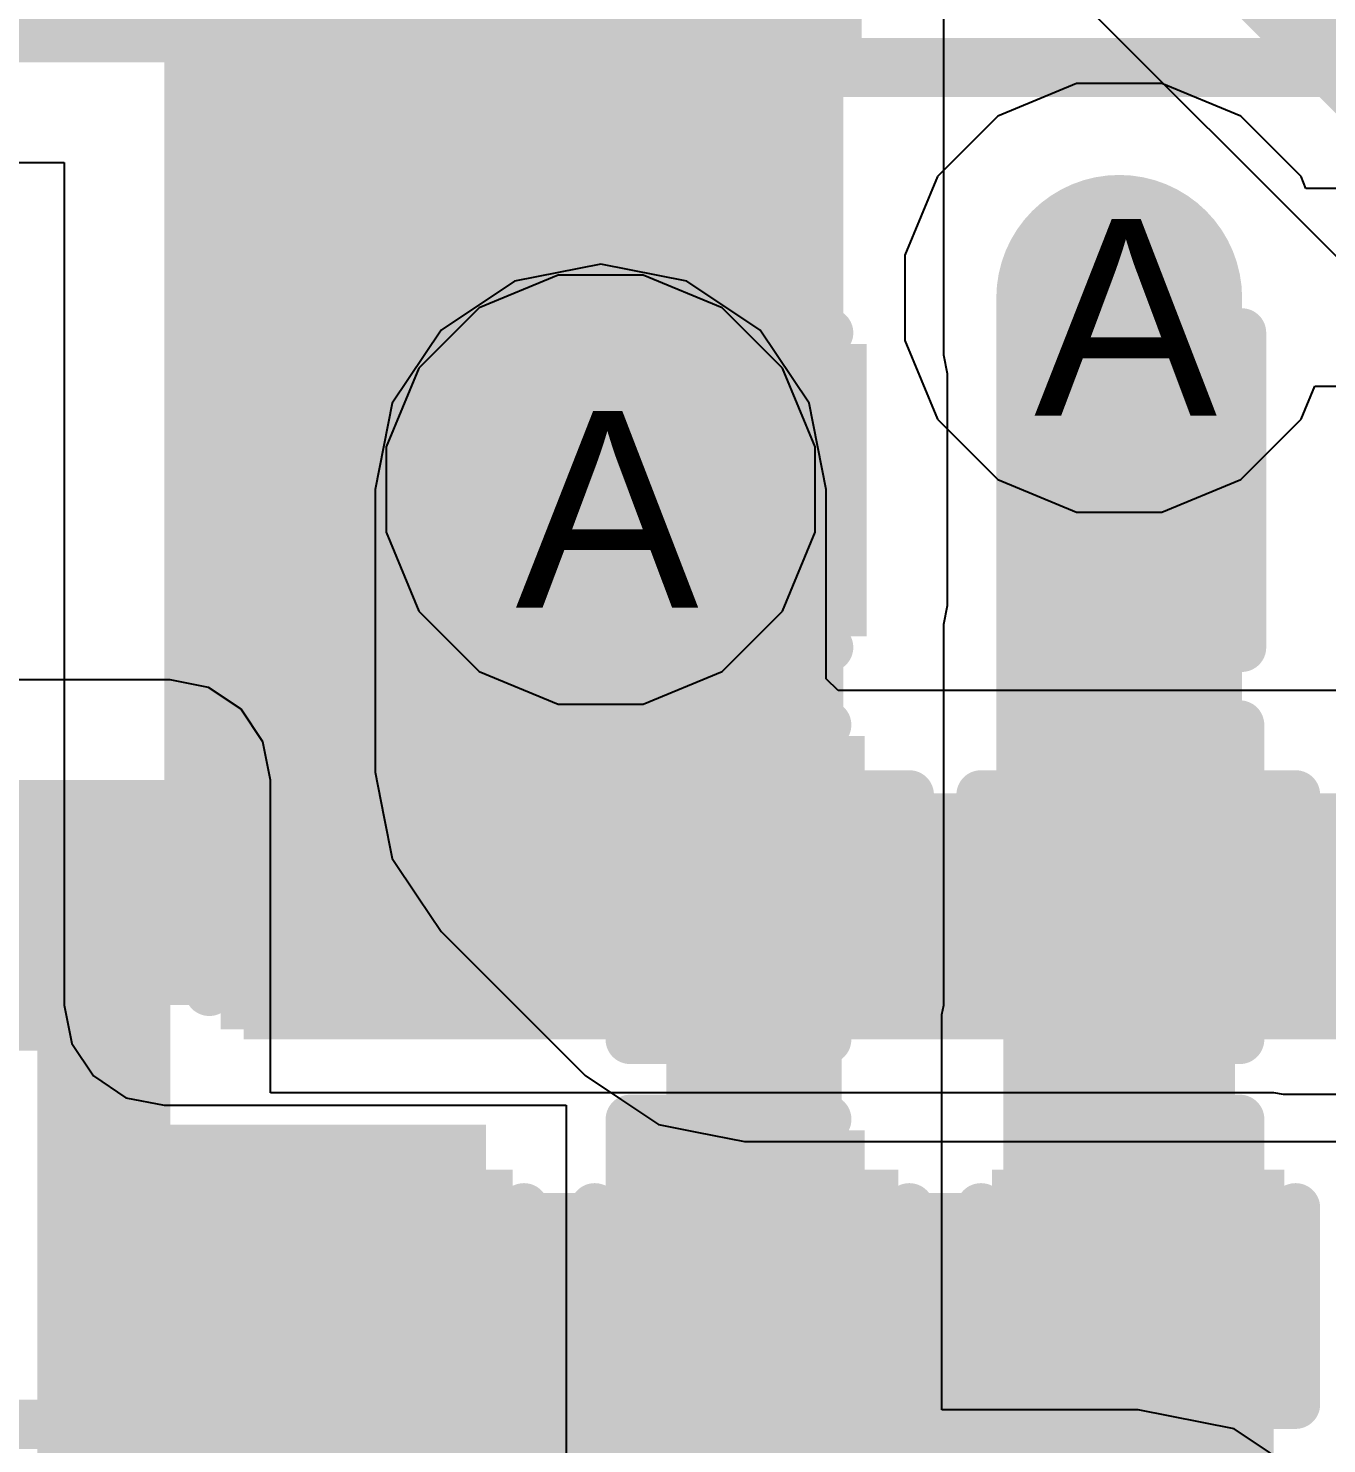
# Model space of a CAD drawing. Header units: inches. Extents: x 0 to 5271, y 0 to 5417.
# Drawn here: x 128.976 to 132.33, y 49.8 to 53.457 of the extents above; entities that cross this region are included whole.
import ezdxf

# ---------------------------------------------------------------- set-up
doc = ezdxf.new("R2010")
doc.units = ezdxf.units.IN
for name, color, linetype in [('Bottom Layer', 5, 'Continuous'), ('Bottom Overlay', 54, 'Continuous'), ('Bottom Paste', 16, 'Continuous'), ('Bottom Solder', 6, 'Continuous'), ('Drill Drawing', 1, 'Continuous'), ('L2_GND1', 16, 'Continuous'), ('L3_SIG1', 76, 'Continuous'), ('L4_PWR', 90, 'Continuous'), ('L5_GND2', 156, 'Continuous'), ('L6_SIG2', 130, 'Continuous'), ('L7_GND3', 216, 'Continuous'), ('Top Layer', 1, 'Continuous'), ('Top Overlay', 2, 'Continuous'), ('Top Paste', 8, 'Continuous'), ('Top Solder', 216, 'Continuous'), ('Via Holes', 16, 'Continuous')]:
    doc.layers.add(name, color=color, linetype=linetype)
doc.styles.add('Arial', font='', dxfattribs={"height": 0.2})
doc.styles.get('Arial').set_extended_font_data('Arial')

# ---------------------------------------------------------------- blocks, each defined once
blk = doc.blocks.new('C____B_B_308')
at = {"layer": 'Bottom Solder'}
blk.add_hatch(color=6, dxfattribs=at).paths.add_polyline_path([(-0.7484, 1.6017), (-0.7484, -1.6015), (-2.6516, -1.6015), (-2.6516, 1.6017)])
at = {"layer": 'Bottom Overlay'}
blk.add_lwpolyline([(-1.9341, -1.6255, 0.1524, 0.1524, 0), (2.0283, -1.6255, 0.1524, 0.1524, 0)], format="xyseb", dxfattribs=at)
blk.add_lwpolyline([(-1.9722, -1.6255, 0.0762, 0.0762, 1), (-1.896, -1.6255, 0.0762, 0.0762, 1)], format="xyseb", close=True, dxfattribs=at)
blk = doc.blocks.new('CAP_0402_B_309')
at = {"layer": 'Bottom Layer'}
for points in [[(-0.2413, 0.3175), (-0.2413, -0.3175), (-0.6985, -0.3175), (-0.6985, 0.3175)], [(0.6985, 0.3175), (0.6985, -0.3175), (0.2413, -0.3175), (0.2413, 0.3175)]]:
    blk.add_hatch(color=5, dxfattribs=at).paths.add_polyline_path(points)
at = {"layer": 'Bottom Paste'}
for points in [[(-0.2413, 0.3175), (-0.2413, -0.3175), (-0.6985, -0.3175), (-0.6985, 0.3175)], [(0.6985, 0.3175), (0.6985, -0.3175), (0.2413, -0.3175), (0.2413, 0.3175)]]:
    blk.add_hatch(color=16, dxfattribs=at).paths.add_polyline_path(points)
at = {"layer": 'Bottom Solder'}
for points in [[(-0.1813, 0.3775), (-0.1813, -0.3775), (-0.7585, -0.3775), (-0.7585, 0.3775)], [(0.7585, 0.3775), (0.7585, -0.3775), (0.1813, -0.3775), (0.1813, 0.3775)]]:
    blk.add_hatch(color=6, dxfattribs=at).paths.add_polyline_path(points)
at = {"layer": 'Bottom Overlay'}
for points in [[(-0.7874, 0.4064, 0.127, 0.127, 0), (-0.2794, 0.4064, 0.127, 0.127, 0)], [(-0.7874, -0.4064, 0.127, 0.127, 0), (-0.7874, 0.4064, 0.127, 0.127, 0)], [(0.2794, 0.4064, 0.127, 0.127, 0), (0.7874, 0.4064, 0.127, 0.127, 0)], [(0.7874, -0.4064, 0.127, 0.127, 0), (0.7874, 0.4064, 0.127, 0.127, 0)], [(-0.7874, -0.4064, 0.127, 0.127, 0), (-0.2794, -0.4064, 0.127, 0.127, 0)], [(0.2794, -0.4064, 0.127, 0.127, 0), (0.7874, -0.4064, 0.127, 0.127, 0)]]:
    blk.add_lwpolyline(points, format="xyseb", dxfattribs=at)
for points in [[(-0.8192, 0.4064, 0.0635, 0.0635, 1), (-0.7557, 0.4064, 0.0635, 0.0635, 1)], [(-0.8192, 0.4064, 0.0635, 0.0635, 1), (-0.7557, 0.4064, 0.0635, 0.0635, 1)], [(-0.3112, 0.4064, 0.0635, 0.0635, 1), (-0.2477, 0.4064, 0.0635, 0.0635, 1)], [(0.2476, 0.4064, 0.0635, 0.0635, 1), (0.3111, 0.4064, 0.0635, 0.0635, 1)], [(0.7556, 0.4064, 0.0635, 0.0635, 1), (0.8191, 0.4064, 0.0635, 0.0635, 1)], [(0.7556, 0.4064, 0.0635, 0.0635, 1), (0.8191, 0.4064, 0.0635, 0.0635, 1)], [(-0.8192, -0.4064, 0.0635, 0.0635, 1), (-0.7557, -0.4064, 0.0635, 0.0635, 1)], [(-0.8192, -0.4064, 0.0635, 0.0635, 1), (-0.7557, -0.4064, 0.0635, 0.0635, 1)], [(-0.3112, -0.4064, 0.0635, 0.0635, 1), (-0.2477, -0.4064, 0.0635, 0.0635, 1)], [(0.2476, -0.4064, 0.0635, 0.0635, 1), (0.3111, -0.4064, 0.0635, 0.0635, 1)], [(0.7556, -0.4064, 0.0635, 0.0635, 1), (0.8191, -0.4064, 0.0635, 0.0635, 1)], [(0.7556, -0.4064, 0.0635, 0.0635, 1), (0.8191, -0.4064, 0.0635, 0.0635, 1)]]:
    blk.add_lwpolyline(points, format="xyseb", close=True, dxfattribs=at)
blk = doc.blocks.new('CAP_0402_B_310')
at = {"layer": 'Bottom Layer'}
for points in [[(-0.2413, 0.3175), (-0.2413, -0.3175), (-0.6985, -0.3175), (-0.6985, 0.3175)], [(0.6985, 0.3175), (0.6985, -0.3175), (0.2413, -0.3175), (0.2413, 0.3175)]]:
    blk.add_hatch(color=5, dxfattribs=at).paths.add_polyline_path(points)
at = {"layer": 'Bottom Paste'}
for points in [[(-0.2413, 0.3175), (-0.2413, -0.3175), (-0.6985, -0.3175), (-0.6985, 0.3175)], [(0.6985, 0.3175), (0.6985, -0.3175), (0.2413, -0.3175), (0.2413, 0.3175)]]:
    blk.add_hatch(color=16, dxfattribs=at).paths.add_polyline_path(points)
at = {"layer": 'Bottom Solder'}
for points in [[(-0.1813, 0.3775), (-0.1813, -0.3775), (-0.7585, -0.3775), (-0.7585, 0.3775)], [(0.7585, 0.3775), (0.7585, -0.3775), (0.1813, -0.3775), (0.1813, 0.3775)]]:
    blk.add_hatch(color=6, dxfattribs=at).paths.add_polyline_path(points)
at = {"layer": 'Bottom Overlay'}
for points in [[(-0.2794, 0.4064, 0.127, 0.127, 0), (-0.7874, 0.4064, 0.127, 0.127, 0)], [(-0.7874, 0.4064, 0.127, 0.127, 0), (-0.7874, -0.4064, 0.127, 0.127, 0)], [(0.7874, 0.4064, 0.127, 0.127, 0), (0.2794, 0.4064, 0.127, 0.127, 0)], [(0.7874, 0.4064, 0.127, 0.127, 0), (0.7874, -0.4064, 0.127, 0.127, 0)], [(-0.2794, -0.4064, 0.127, 0.127, 0), (-0.7874, -0.4064, 0.127, 0.127, 0)], [(0.7874, -0.4064, 0.127, 0.127, 0), (0.2794, -0.4064, 0.127, 0.127, 0)]]:
    blk.add_lwpolyline(points, format="xyseb", dxfattribs=at)
for points in [[(-0.8191, 0.4064, 0.0635, 0.0635, 1), (-0.7556, 0.4064, 0.0635, 0.0635, 1)], [(-0.8191, 0.4064, 0.0635, 0.0635, 1), (-0.7556, 0.4064, 0.0635, 0.0635, 1)], [(-0.3111, 0.4064, 0.0635, 0.0635, 1), (-0.2476, 0.4064, 0.0635, 0.0635, 1)], [(0.2477, 0.4064, 0.0635, 0.0635, 1), (0.3112, 0.4064, 0.0635, 0.0635, 1)], [(0.7557, 0.4064, 0.0635, 0.0635, 1), (0.8192, 0.4064, 0.0635, 0.0635, 1)], [(0.7557, 0.4064, 0.0635, 0.0635, 1), (0.8192, 0.4064, 0.0635, 0.0635, 1)], [(-0.8191, -0.4064, 0.0635, 0.0635, 1), (-0.7556, -0.4064, 0.0635, 0.0635, 1)], [(-0.8191, -0.4064, 0.0635, 0.0635, 1), (-0.7556, -0.4064, 0.0635, 0.0635, 1)], [(-0.3111, -0.4064, 0.0635, 0.0635, 1), (-0.2476, -0.4064, 0.0635, 0.0635, 1)], [(0.2477, -0.4064, 0.0635, 0.0635, 1), (0.3112, -0.4064, 0.0635, 0.0635, 1)], [(0.7557, -0.4064, 0.0635, 0.0635, 1), (0.8192, -0.4064, 0.0635, 0.0635, 1)], [(0.7557, -0.4064, 0.0635, 0.0635, 1), (0.8192, -0.4064, 0.0635, 0.0635, 1)]]:
    blk.add_lwpolyline(points, format="xyseb", close=True, dxfattribs=at)
blk = doc.blocks.new('CAP_0402_B_311')
at = {"layer": 'Bottom Layer'}
for points in [[(-0.2412, 0.3175), (-0.2412, -0.3175), (-0.6984, -0.3175), (-0.6984, 0.3175)], [(0.6986, 0.3175), (0.6986, -0.3175), (0.2414, -0.3175), (0.2414, 0.3175)]]:
    blk.add_hatch(color=5, dxfattribs=at).paths.add_polyline_path(points)
at = {"layer": 'Bottom Paste'}
for points in [[(-0.2412, 0.3175), (-0.2412, -0.3175), (-0.6984, -0.3175), (-0.6984, 0.3175)], [(0.6986, 0.3175), (0.6986, -0.3175), (0.2414, -0.3175), (0.2414, 0.3175)]]:
    blk.add_hatch(color=16, dxfattribs=at).paths.add_polyline_path(points)
at = {"layer": 'Bottom Solder'}
for points in [[(-0.1812, 0.3775), (-0.1812, -0.3775), (-0.7584, -0.3775), (-0.7584, 0.3775)], [(0.7586, 0.3775), (0.7586, -0.3775), (0.1814, -0.3775), (0.1814, 0.3775)]]:
    blk.add_hatch(color=6, dxfattribs=at).paths.add_polyline_path(points)
at = {"layer": 'Bottom Overlay'}
for points in [[(-0.2793, 0.4064, 0.127, 0.127, 0), (-0.7873, 0.4064, 0.127, 0.127, 0)], [(-0.7873, 0.4064, 0.127, 0.127, 0), (-0.7873, -0.4064, 0.127, 0.127, 0)], [(0.7875, 0.4064, 0.127, 0.127, 0), (0.2795, 0.4064, 0.127, 0.127, 0)], [(0.7875, 0.4064, 0.127, 0.127, 0), (0.7875, -0.4064, 0.127, 0.127, 0)], [(-0.2793, -0.4064, 0.127, 0.127, 0), (-0.7873, -0.4064, 0.127, 0.127, 0)], [(0.7875, -0.4064, 0.127, 0.127, 0), (0.2795, -0.4064, 0.127, 0.127, 0)]]:
    blk.add_lwpolyline(points, format="xyseb", dxfattribs=at)
for points in [[(-0.8191, 0.4064, 0.0635, 0.0635, 1), (-0.7556, 0.4064, 0.0635, 0.0635, 1)], [(-0.8191, 0.4064, 0.0635, 0.0635, 1), (-0.7556, 0.4064, 0.0635, 0.0635, 1)], [(-0.3111, 0.4064, 0.0635, 0.0635, 1), (-0.2476, 0.4064, 0.0635, 0.0635, 1)], [(0.2477, 0.4064, 0.0635, 0.0635, 1), (0.3112, 0.4064, 0.0635, 0.0635, 1)], [(0.7557, 0.4064, 0.0635, 0.0635, 1), (0.8192, 0.4064, 0.0635, 0.0635, 1)], [(0.7557, 0.4064, 0.0635, 0.0635, 1), (0.8192, 0.4064, 0.0635, 0.0635, 1)], [(-0.8191, -0.4064, 0.0635, 0.0635, 1), (-0.7556, -0.4064, 0.0635, 0.0635, 1)], [(-0.8191, -0.4064, 0.0635, 0.0635, 1), (-0.7556, -0.4064, 0.0635, 0.0635, 1)], [(-0.3111, -0.4064, 0.0635, 0.0635, 1), (-0.2476, -0.4064, 0.0635, 0.0635, 1)], [(0.2477, -0.4064, 0.0635, 0.0635, 1), (0.3112, -0.4064, 0.0635, 0.0635, 1)], [(0.7557, -0.4064, 0.0635, 0.0635, 1), (0.8192, -0.4064, 0.0635, 0.0635, 1)], [(0.7557, -0.4064, 0.0635, 0.0635, 1), (0.8192, -0.4064, 0.0635, 0.0635, 1)]]:
    blk.add_lwpolyline(points, format="xyseb", close=True, dxfattribs=at)
blk = doc.blocks.new('CAP_0402_312')
at = {"layer": 'Top Layer'}
for points in [[(-0.6985, -0.3175), (-0.6985, 0.3175), (-0.2413, 0.3175), (-0.2413, -0.3175)], [(0.2413, -0.3175), (0.2413, 0.3175), (0.6985, 0.3175), (0.6985, -0.3175)]]:
    blk.add_hatch(color=1, dxfattribs=at).paths.add_polyline_path(points)
at = {"layer": 'Top Paste'}
for points in [[(-0.6985, -0.3175), (-0.6985, 0.3175), (-0.2413, 0.3175), (-0.2413, -0.3175)], [(0.2413, -0.3175), (0.2413, 0.3175), (0.6985, 0.3175), (0.6985, -0.3175)]]:
    blk.add_hatch(color=8, dxfattribs=at).paths.add_polyline_path(points)
at = {"layer": 'Top Solder'}
for points in [[(-0.7585, -0.3775), (-0.7585, 0.3775), (-0.1813, 0.3775), (-0.1813, -0.3775)], [(0.1813, -0.3775), (0.1813, 0.3775), (0.7585, 0.3775), (0.7585, -0.3775)]]:
    blk.add_hatch(color=216, dxfattribs=at).paths.add_polyline_path(points)
at = {"layer": 'Top Overlay'}
for points in [[(-0.7874, -0.4064, 0.127, 0.127, 0), (-0.7874, 0.4064, 0.127, 0.127, 0)], [(-0.2794, 0.4064, 0.127, 0.127, 0), (-0.7874, 0.4064, 0.127, 0.127, 0)], [(0.7874, 0.4064, 0.127, 0.127, 0), (0.2794, 0.4064, 0.127, 0.127, 0)], [(0.7874, -0.4064, 0.127, 0.127, 0), (0.7874, 0.4064, 0.127, 0.127, 0)], [(-0.2794, -0.4064, 0.127, 0.127, 0), (-0.7874, -0.4064, 0.127, 0.127, 0)], [(0.7874, -0.4064, 0.127, 0.127, 0), (0.2794, -0.4064, 0.127, 0.127, 0)]]:
    blk.add_lwpolyline(points, format="xyseb", dxfattribs=at)
for points in [[(-0.8191, 0.4064, 0.0635, 0.0635, 1), (-0.7556, 0.4064, 0.0635, 0.0635, 1)], [(-0.8191, 0.4064, 0.0635, 0.0635, 1), (-0.7556, 0.4064, 0.0635, 0.0635, 1)], [(-0.3111, 0.4064, 0.0635, 0.0635, 1), (-0.2476, 0.4064, 0.0635, 0.0635, 1)], [(0.2477, 0.4064, 0.0635, 0.0635, 1), (0.3112, 0.4064, 0.0635, 0.0635, 1)], [(0.7557, 0.4064, 0.0635, 0.0635, 1), (0.8192, 0.4064, 0.0635, 0.0635, 1)], [(0.7557, 0.4064, 0.0635, 0.0635, 1), (0.8192, 0.4064, 0.0635, 0.0635, 1)], [(-0.8191, -0.4064, 0.0635, 0.0635, 1), (-0.7556, -0.4064, 0.0635, 0.0635, 1)], [(-0.8191, -0.4064, 0.0635, 0.0635, 1), (-0.7556, -0.4064, 0.0635, 0.0635, 1)], [(-0.3111, -0.4064, 0.0635, 0.0635, 1), (-0.2476, -0.4064, 0.0635, 0.0635, 1)], [(0.2477, -0.4064, 0.0635, 0.0635, 1), (0.3112, -0.4064, 0.0635, 0.0635, 1)], [(0.7557, -0.4064, 0.0635, 0.0635, 1), (0.8192, -0.4064, 0.0635, 0.0635, 1)], [(0.7557, -0.4064, 0.0635, 0.0635, 1), (0.8192, -0.4064, 0.0635, 0.0635, 1)]]:
    blk.add_lwpolyline(points, format="xyseb", close=True, dxfattribs=at)
blk = doc.blocks.new('CAP_0402_313')
at = {"layer": 'Top Layer'}
for points in [[(-0.6985, -0.3175), (-0.6985, 0.3175), (-0.2413, 0.3175), (-0.2413, -0.3175)], [(0.2413, -0.3175), (0.2413, 0.3175), (0.6985, 0.3175), (0.6985, -0.3175)]]:
    blk.add_hatch(color=1, dxfattribs=at).paths.add_polyline_path(points)
at = {"layer": 'Top Paste'}
for points in [[(-0.6985, -0.3175), (-0.6985, 0.3175), (-0.2413, 0.3175), (-0.2413, -0.3175)], [(0.2413, -0.3175), (0.2413, 0.3175), (0.6985, 0.3175), (0.6985, -0.3175)]]:
    blk.add_hatch(color=8, dxfattribs=at).paths.add_polyline_path(points)
at = {"layer": 'Top Solder'}
for points in [[(-0.7585, -0.3775), (-0.7585, 0.3775), (-0.1813, 0.3775), (-0.1813, -0.3775)], [(0.1813, -0.3775), (0.1813, 0.3775), (0.7585, 0.3775), (0.7585, -0.3775)]]:
    blk.add_hatch(color=216, dxfattribs=at).paths.add_polyline_path(points)
at = {"layer": 'Top Overlay'}
for points in [[(-0.7874, -0.4064, 0.127, 0.127, 0), (-0.7874, 0.4064, 0.127, 0.127, 0)], [(-0.2794, 0.4064, 0.127, 0.127, 0), (-0.7874, 0.4064, 0.127, 0.127, 0)], [(0.7874, 0.4064, 0.127, 0.127, 0), (0.2794, 0.4064, 0.127, 0.127, 0)], [(0.7874, -0.4064, 0.127, 0.127, 0), (0.7874, 0.4064, 0.127, 0.127, 0)], [(-0.2794, -0.4064, 0.127, 0.127, 0), (-0.7874, -0.4064, 0.127, 0.127, 0)], [(0.7874, -0.4064, 0.127, 0.127, 0), (0.2794, -0.4064, 0.127, 0.127, 0)]]:
    blk.add_lwpolyline(points, format="xyseb", dxfattribs=at)
for points in [[(-0.8191, 0.4064, 0.0635, 0.0635, 1), (-0.7556, 0.4064, 0.0635, 0.0635, 1)], [(-0.8191, 0.4064, 0.0635, 0.0635, 1), (-0.7556, 0.4064, 0.0635, 0.0635, 1)], [(-0.3111, 0.4064, 0.0635, 0.0635, 1), (-0.2476, 0.4064, 0.0635, 0.0635, 1)], [(0.2477, 0.4064, 0.0635, 0.0635, 1), (0.3112, 0.4064, 0.0635, 0.0635, 1)], [(0.7557, 0.4064, 0.0635, 0.0635, 1), (0.8192, 0.4064, 0.0635, 0.0635, 1)], [(0.7557, 0.4064, 0.0635, 0.0635, 1), (0.8192, 0.4064, 0.0635, 0.0635, 1)], [(-0.8191, -0.4064, 0.0635, 0.0635, 1), (-0.7556, -0.4064, 0.0635, 0.0635, 1)], [(-0.8191, -0.4064, 0.0635, 0.0635, 1), (-0.7556, -0.4064, 0.0635, 0.0635, 1)], [(-0.3111, -0.4064, 0.0635, 0.0635, 1), (-0.2476, -0.4064, 0.0635, 0.0635, 1)], [(0.2477, -0.4064, 0.0635, 0.0635, 1), (0.3112, -0.4064, 0.0635, 0.0635, 1)], [(0.7557, -0.4064, 0.0635, 0.0635, 1), (0.8192, -0.4064, 0.0635, 0.0635, 1)], [(0.7557, -0.4064, 0.0635, 0.0635, 1), (0.8192, -0.4064, 0.0635, 0.0635, 1)]]:
    blk.add_lwpolyline(points, format="xyseb", close=True, dxfattribs=at)
blk = doc.blocks.new('CAP_0402_314')
at = {"layer": 'Top Layer'}
for points in [[(-0.6985, -0.3175), (-0.6985, 0.3175), (-0.2413, 0.3175), (-0.2413, -0.3175)], [(0.2413, -0.3175), (0.2413, 0.3175), (0.6985, 0.3175), (0.6985, -0.3175)]]:
    blk.add_hatch(color=1, dxfattribs=at).paths.add_polyline_path(points)
at = {"layer": 'Top Paste'}
for points in [[(-0.6985, -0.3175), (-0.6985, 0.3175), (-0.2413, 0.3175), (-0.2413, -0.3175)], [(0.2413, -0.3175), (0.2413, 0.3175), (0.6985, 0.3175), (0.6985, -0.3175)]]:
    blk.add_hatch(color=8, dxfattribs=at).paths.add_polyline_path(points)
at = {"layer": 'Top Solder'}
for points in [[(-0.7585, -0.3775), (-0.7585, 0.3775), (-0.1813, 0.3775), (-0.1813, -0.3775)], [(0.1813, -0.3775), (0.1813, 0.3775), (0.7585, 0.3775), (0.7585, -0.3775)]]:
    blk.add_hatch(color=216, dxfattribs=at).paths.add_polyline_path(points)
at = {"layer": 'Top Overlay'}
for points in [[(-0.7874, -0.4064, 0.127, 0.127, 0), (-0.7874, 0.4064, 0.127, 0.127, 0)], [(-0.2794, 0.4064, 0.127, 0.127, 0), (-0.7874, 0.4064, 0.127, 0.127, 0)], [(0.7874, 0.4064, 0.127, 0.127, 0), (0.2794, 0.4064, 0.127, 0.127, 0)], [(0.7874, -0.4064, 0.127, 0.127, 0), (0.7874, 0.4064, 0.127, 0.127, 0)], [(-0.2794, -0.4064, 0.127, 0.127, 0), (-0.7874, -0.4064, 0.127, 0.127, 0)], [(0.7874, -0.4064, 0.127, 0.127, 0), (0.2794, -0.4064, 0.127, 0.127, 0)]]:
    blk.add_lwpolyline(points, format="xyseb", dxfattribs=at)
for points in [[(-0.8191, 0.4064, 0.0635, 0.0635, 1), (-0.7556, 0.4064, 0.0635, 0.0635, 1)], [(-0.8191, 0.4064, 0.0635, 0.0635, 1), (-0.7556, 0.4064, 0.0635, 0.0635, 1)], [(-0.3111, 0.4064, 0.0635, 0.0635, 1), (-0.2476, 0.4064, 0.0635, 0.0635, 1)], [(0.2477, 0.4064, 0.0635, 0.0635, 1), (0.3112, 0.4064, 0.0635, 0.0635, 1)], [(0.7557, 0.4064, 0.0635, 0.0635, 1), (0.8192, 0.4064, 0.0635, 0.0635, 1)], [(0.7557, 0.4064, 0.0635, 0.0635, 1), (0.8192, 0.4064, 0.0635, 0.0635, 1)], [(-0.8191, -0.4064, 0.0635, 0.0635, 1), (-0.7556, -0.4064, 0.0635, 0.0635, 1)], [(-0.8191, -0.4064, 0.0635, 0.0635, 1), (-0.7556, -0.4064, 0.0635, 0.0635, 1)], [(-0.3111, -0.4064, 0.0635, 0.0635, 1), (-0.2476, -0.4064, 0.0635, 0.0635, 1)], [(0.2477, -0.4064, 0.0635, 0.0635, 1), (0.3112, -0.4064, 0.0635, 0.0635, 1)], [(0.7557, -0.4064, 0.0635, 0.0635, 1), (0.8192, -0.4064, 0.0635, 0.0635, 1)], [(0.7557, -0.4064, 0.0635, 0.0635, 1), (0.8192, -0.4064, 0.0635, 0.0635, 1)]]:
    blk.add_lwpolyline(points, format="xyseb", close=True, dxfattribs=at)
blk = doc.blocks.new('SOT_23_B_505')
at = {"layer": 'Bottom Layer'}
for points in [[(-1.36, 1.46), (-0.54, 1.46), (-0.54, 0.54), (-1.36, 0.54)], [(0.54, 1.46), (1.36, 1.46), (1.36, 0.54), (0.54, 0.54)], [(-0.41, -0.54), (0.41, -0.54), (0.41, -1.46), (-0.41, -1.46)]]:
    blk.add_hatch(color=5, dxfattribs=at).paths.add_polyline_path(points)
at = {"layer": 'Bottom Paste'}
for points in [[(-1.36, 1.46), (-0.54, 1.46), (-0.54, 0.54), (-1.36, 0.54)], [(0.54, 1.46), (1.36, 1.46), (1.36, 0.54), (0.54, 0.54)], [(-0.41, -0.54), (0.41, -0.54), (0.41, -1.46), (-0.41, -1.46)]]:
    blk.add_hatch(color=16, dxfattribs=at).paths.add_polyline_path(points)
at = {"layer": 'Bottom Solder'}
for points in [[(-1.4616, 1.5616), (-0.4384, 1.5616), (-0.4384, 0.4384), (-1.4616, 0.4384)], [(0.4384, 1.5616), (1.4616, 1.5616), (1.4616, 0.4384), (0.4384, 0.4384)], [(-0.5116, -0.4384), (0.5116, -0.4384), (0.5116, -1.5616), (-0.5116, -1.5616)]]:
    blk.add_hatch(color=6, dxfattribs=at).paths.add_polyline_path(points)
at = {"layer": 'Bottom Overlay'}
for points in [[(-1.6764, 1.2954, 0.127, 0.127, 0), (-1.5494, 1.1684, 0.127, 0.127, 0)], [(-1.6764, 1.0414, 0.127, 0.127, 0), (-1.6764, 1.2954, 0.127, 0.127, 0)], [(-1.6764, 1.0414, 0.127, 0.127, 0), (-1.5494, 1.1684, 0.127, 0.127, 0)], [(-0.3302, 0.7874, 0.127, 0.127, 0), (0.3302, 0.7874, 0.127, 0.127, 0)], [(-1.5494, -0.8128, 0.127, 0.127, 0), (-1.5494, 0.5842, 0.127, 0.127, 0)], [(1.5494, -0.8128, 0.127, 0.127, 0), (1.5494, 0.5842, 0.127, 0.127, 0)], [(-1.5494, -0.8128, 0.127, 0.127, 0), (-0.5588, -0.8128, 0.127, 0.127, 0)], [(0.5588, -0.8128, 0.127, 0.127, 0), (1.5494, -0.8128, 0.127, 0.127, 0)]]:
    blk.add_lwpolyline(points, format="xyseb", dxfattribs=at)
for points in [[(-1.7082, 1.2954, 0.0635, 0.0635, 1), (-1.6447, 1.2954, 0.0635, 0.0635, 1)], [(-1.7082, 1.2954, 0.0635, 0.0635, 1), (-1.6447, 1.2954, 0.0635, 0.0635, 1)], [(-1.5812, 1.1684, 0.0635, 0.0635, 1), (-1.5177, 1.1684, 0.0635, 0.0635, 1)], [(-1.5812, 1.1684, 0.0635, 0.0635, 1), (-1.5177, 1.1684, 0.0635, 0.0635, 1)], [(-1.7082, 1.0414, 0.0635, 0.0635, 1), (-1.6447, 1.0414, 0.0635, 0.0635, 1)], [(-1.7082, 1.0414, 0.0635, 0.0635, 1), (-1.6447, 1.0414, 0.0635, 0.0635, 1)], [(-0.362, 0.7874, 0.0635, 0.0635, 1), (-0.2985, 0.7874, 0.0635, 0.0635, 1)], [(0.2984, 0.7874, 0.0635, 0.0635, 1), (0.3619, 0.7874, 0.0635, 0.0635, 1)], [(-1.5812, 0.5842, 0.0635, 0.0635, 1), (-1.5177, 0.5842, 0.0635, 0.0635, 1)], [(1.5176, 0.5842, 0.0635, 0.0635, 1), (1.5811, 0.5842, 0.0635, 0.0635, 1)], [(-1.5812, -0.8128, 0.0635, 0.0635, 1), (-1.5177, -0.8128, 0.0635, 0.0635, 1)], [(-1.5812, -0.8128, 0.0635, 0.0635, 1), (-1.5177, -0.8128, 0.0635, 0.0635, 1)], [(-0.5906, -0.8128, 0.0635, 0.0635, 1), (-0.5271, -0.8128, 0.0635, 0.0635, 1)], [(0.527, -0.8128, 0.0635, 0.0635, 1), (0.5905, -0.8128, 0.0635, 0.0635, 1)], [(1.5176, -0.8128, 0.0635, 0.0635, 1), (1.5811, -0.8128, 0.0635, 0.0635, 1)], [(1.5176, -0.8128, 0.0635, 0.0635, 1), (1.5811, -0.8128, 0.0635, 0.0635, 1)]]:
    blk.add_lwpolyline(points, format="xyseb", close=True, dxfattribs=at)

msp = doc.modelspace()

# ---------------------------------------------------------------- hatches: boundary and pattern name
at = {"layer": 'Bottom Layer'}
for points in [[(129.3268, 50.9332), (131.0814, 50.9332), (131.0814, 56.696), (129.3268, 56.696)], [(126.9772, 53.369), (131.0814, 53.369), (131.0814, 54.696), (126.9772, 54.696)], [(132.0932, 52.8275), (131.4942, 52.8275), (131.4942, 49.9143), (132.0932, 49.9143)], [(130.4542, 52.5644), (130.4542, 51.9654), (131.091, 51.9654), (131.091, 52.5644)], [(130.6242, 49.2404), (131.0766, 49.2404), (131.0766, 52.5813), (130.6242, 52.5813)], [(131.564, 49.9143), (132.0164, 49.9143), (132.0164, 52.5813), (131.564, 52.5813)]]:
    msp.add_hatch(color=5, dxfattribs=at).paths.add_polyline_path(points)
h = msp.add_hatch(color=5, dxfattribs=at)
edge = h.paths.add_edge_path()
edge.add_arc((131.7939, 52.7606), 0.3, 0, 360)
h = msp.add_hatch(color=5, dxfattribs=at)
edge = h.paths.add_edge_path()
edge.add_arc((130.4542, 52.2651), 0.3, 0, 360)
at = {"layer": 'L2_GND1'}
h = msp.add_hatch(color=16, dxfattribs=at)
edge = h.paths.add_edge_path()
edge.add_arc((131.7939, 52.7606), 0.3, 0, 360)
h = msp.add_hatch(color=16, dxfattribs=at)
edge = h.paths.add_edge_path()
edge.add_arc((130.4542, 52.2651), 0.3, 0, 360)
at = {"layer": 'L3_SIG1'}
h = msp.add_hatch(color=76, dxfattribs=at)
edge = h.paths.add_edge_path()
edge.add_arc((131.7939, 52.7606), 0.3, 0, 360)
h = msp.add_hatch(color=76, dxfattribs=at)
edge = h.paths.add_edge_path()
edge.add_arc((130.4542, 52.2651), 0.3, 0, 360)
at = {"layer": 'L4_PWR'}
h = msp.add_hatch(color=90, dxfattribs=at)
edge = h.paths.add_edge_path()
edge.add_arc((131.7939, 52.7606), 0.3, 0, 360)
h = msp.add_hatch(color=90, dxfattribs=at)
edge = h.paths.add_edge_path()
edge.add_arc((130.4542, 52.2651), 0.3, 0, 360)
at = {"layer": 'L5_GND2'}
h = msp.add_hatch(color=156, dxfattribs=at)
edge = h.paths.add_edge_path()
edge.add_arc((131.7939, 52.7606), 0.3, 0, 360)
h = msp.add_hatch(color=156, dxfattribs=at)
edge = h.paths.add_edge_path()
edge.add_arc((130.4542, 52.2651), 0.3, 0, 360)
at = {"layer": 'L6_SIG2'}
h = msp.add_hatch(color=130, dxfattribs=at)
edge = h.paths.add_edge_path()
edge.add_arc((131.7939, 52.7606), 0.3, 0, 360)
h = msp.add_hatch(color=130, dxfattribs=at)
edge = h.paths.add_edge_path()
edge.add_arc((130.4542, 52.2651), 0.3, 0, 360)
at = {"layer": 'L7_GND3'}
h = msp.add_hatch(color=216, dxfattribs=at)
edge = h.paths.add_edge_path()
edge.add_arc((131.7939, 52.7606), 0.3, 0, 360)
h = msp.add_hatch(color=216, dxfattribs=at)
edge = h.paths.add_edge_path()
edge.add_arc((130.4542, 52.2651), 0.3, 0, 360)
at = {"layer": 'Top Layer'}
h = msp.add_hatch(color=1, dxfattribs=at)
edge = h.paths.add_edge_path()
edge.add_arc((131.7939, 52.7606), 0.3, 0, 360)
h = msp.add_hatch(color=1, dxfattribs=at)
edge = h.paths.add_edge_path()
edge.add_arc((130.4542, 52.2651), 0.3, 0, 360)
for points in [[(128.1757, 50.8157), (129.2932, 50.8157), (129.2932, 51.5145), (128.1757, 51.5145)], [(129.3422, 51.5145), (128.9988, 51.5145), (128.9988, 49.5245), (129.3422, 49.5245)], [(129.5321, 50.8443), (134.3607, 50.8443), (134.3607, 51.4765), (129.5321, 51.4765)], [(129.8496, 50.4478), (129.0496, 50.4478), (129.0496, 49.5245), (129.8496, 49.5245)], [(129.5321, 49.5245), (132.1606, 49.5245), (132.1606, 50.4478), (129.5321, 50.4478)], [(130.3931, 47.7904), (132.1932, 47.7904), (132.1932, 50.4478), (130.3931, 50.4478)]]:
    msp.add_hatch(color=1, dxfattribs=at).paths.add_polyline_path(points)
at = {"layer": 'Via Holes'}
h = msp.add_hatch(color=7, dxfattribs=at)
edge = h.paths.add_edge_path()
edge.add_arc((131.7939, 52.7606), 0.15, 0, 360)
h = msp.add_hatch(color=7, dxfattribs=at)
edge = h.paths.add_edge_path()
edge.add_arc((130.4542, 52.2651), 0.15, 0, 360)

# ---------------------------------------------------------------- linework, layer by layer
at = {"layer": 'Bottom Layer'}
for p, q in [((131.3404, 52.6127), (131.3404, 56.696)), ((126.9772, 53.11), (129.0679, 53.11)), ((129.0679, 53.11), (129.0679, 50.9332)), ((131.35, 52.5644), (131.3404, 52.6127)), ((131.35, 51.9654), (131.35, 52.5644)), ((131.3404, 51.9171), (131.35, 51.9654)), ((131.3404, 50.9332), (131.3404, 51.9171)), ((129.0679, 50.9332), (129.0876, 50.8341)), ((131.3356, 50.9092), (131.3404, 50.9332)), ((131.3356, 49.8878), (131.3356, 50.9092)), ((129.0876, 50.8341), (129.1437, 50.7501)), ((129.1437, 50.7501), (129.2277, 50.6939)), ((129.2277, 50.6939), (129.3268, 50.6742)), ((129.3268, 50.6742), (130.3652, 50.6742)), ((130.3652, 50.6742), (130.3652, 49.665)), ((131.8431, 49.8878), (131.3356, 49.8878)), ((132.0908, 49.8386), (131.8431, 49.8878)), ((132.3009, 49.6982), (132.0908, 49.8386))]:
    msp.add_line(p, q, dxfattribs=at)
for points in [[(129.6433, 49.0163, 0.508, 0.508, 0), (129.6433, 50.0594, 0.508, 0.508, 0)], [(129.6433, 50.0594, 0.254, 0.254, 0), (129.6464, 50.0626, 0.254, 0.254, 0)]]:
    msp.add_lwpolyline(points, format="xyseb", dxfattribs=at)
for points in [[(129.5163, 50.0594, 0.254, 0.254, 1), (129.7703, 50.0594, 0.254, 0.254, 1)], [(129.5798, 50.0594, 0.127, 0.127, 1), (129.7068, 50.0594, 0.127, 0.127, 1)], [(129.5829, 50.0626, 0.127, 0.127, 1), (129.7099, 50.0626, 0.127, 0.127, 1)]]:
    msp.add_lwpolyline(points, format="xyseb", close=True, dxfattribs=at)
at = {"layer": 'L2_GND1'}
for p, q in [((130.344, 52.8191), (130.1404, 52.7347)), ((130.5644, 52.8191), (130.344, 52.8191)), ((130.7681, 52.7347), (130.5644, 52.8191)), ((130.1404, 52.7347), (129.9846, 52.5789)), ((130.9239, 52.5789), (130.7681, 52.7347)), ((129.9846, 52.5789), (129.9002, 52.3753)), ((131.0082, 52.3753), (130.9239, 52.5789)), ((129.9002, 52.3753), (129.9002, 52.1549)), ((131.0082, 52.1549), (131.0082, 52.3753)), ((129.9002, 52.1549), (129.9846, 51.9513)), ((130.9239, 51.9513), (131.0082, 52.1549)), ((129.9846, 51.9513), (130.1404, 51.7954)), ((130.7681, 51.7954), (130.9239, 51.9513)), ((130.1404, 51.7954), (130.344, 51.7111)), ((130.5644, 51.7111), (130.7681, 51.7954)), ((130.344, 51.7111), (130.5644, 51.7111))]:
    msp.add_line(p, q, dxfattribs=at)
at = {"layer": 'L3_SIG1'}
for p, q in [((130.4918, 54.73), (132.3652, 52.8567)), ((130.344, 52.8191), (130.1404, 52.7347)), ((130.5644, 52.8191), (130.344, 52.8191)), ((130.7681, 52.7347), (130.5644, 52.8191)), ((130.1404, 52.7347), (129.9846, 52.5789)), ((130.9239, 52.5789), (130.7681, 52.7347)), ((129.9846, 52.5789), (129.9002, 52.3753)), ((131.0082, 52.3753), (130.9239, 52.5789)), ((129.9002, 52.3753), (129.9002, 52.1549)), ((131.0082, 52.1549), (131.0082, 52.3753)), ((129.9002, 52.1549), (129.9846, 51.9513)), ((130.9239, 51.9513), (131.0082, 52.1549)), ((129.9846, 51.9513), (130.1404, 51.7954)), ((130.7681, 51.7954), (130.9239, 51.9513)), ((130.1404, 51.7954), (130.344, 51.7111)), ((130.5644, 51.7111), (130.7681, 51.7954)), ((130.344, 51.7111), (130.5644, 51.7111))]:
    msp.add_line(p, q, dxfattribs=at)
msp.add_lwpolyline([(130.642, 55.0926, 0.2032, 0.2032, 0), (132.9192, 52.8154, 0.2032, 0.2032, 0)], format="xyseb", dxfattribs=at)
at = {"layer": 'L4_PWR'}
for p, q in [((131.6837, 53.3146), (131.4801, 53.2302)), ((131.9041, 53.3146), (131.6837, 53.3146)), ((132.1077, 53.2302), (131.9041, 53.3146)), ((131.4801, 53.2302), (131.3242, 53.0744)), ((132.2635, 53.0744), (132.1077, 53.2302)), ((131.3242, 53.0744), (131.2399, 52.8708)), ((132.2764, 53.0433), (132.2635, 53.0744)), ((132.4139, 53.0433), (132.2764, 53.0433)), ((130.4542, 52.8478), (130.2313, 52.8034)), ((130.6772, 52.8034), (130.4542, 52.8478)), ((131.2399, 52.8708), (131.2399, 52.6504)), ((130.2313, 52.8034), (130.0422, 52.6771)), ((130.8663, 52.6771), (130.6772, 52.8034)), ((130.0422, 52.6771), (129.9159, 52.4881)), ((130.9926, 52.4881), (130.8663, 52.6771)), ((131.2399, 52.6504), (131.3242, 52.4468)), ((132.2635, 52.4468), (132.2992, 52.5327)), ((132.2992, 52.5327), (132.4366, 52.5327)), ((129.9159, 52.4881), (129.8715, 52.2651)), ((131.0369, 52.2651), (130.9926, 52.4881)), ((131.3242, 52.4468), (131.4801, 52.2909)), ((132.1077, 52.2909), (132.2635, 52.4468)), ((129.8715, 52.2651), (129.8715, 51.535)), ((131.0369, 51.7763), (131.0369, 52.2651)), ((131.4801, 52.2909), (131.6837, 52.2066)), ((131.9041, 52.2066), (132.1077, 52.2909)), ((131.6837, 52.2066), (131.9041, 52.2066)), ((131.0676, 51.7457), (131.0369, 51.7763)), ((135.6803, 51.7457), (131.0676, 51.7457)), ((129.8715, 51.535), (129.8943, 51.4205)), ((129.8943, 51.4205), (129.9159, 51.312)), ((129.9159, 51.312), (129.9159, 51.312)), ((129.9159, 51.312), (129.9159, 51.312)), ((129.9159, 51.312), (129.9821, 51.2129)), ((129.9821, 51.2129), (130.0422, 51.123)), ((130.0422, 51.123), (130.4141, 50.751)), ((130.4141, 50.751), (130.4142, 50.751)), ((130.4142, 50.751), (130.4142, 50.7509)), ((130.4142, 50.7509), (130.5082, 50.6881)), ((130.5082, 50.6881), (130.6032, 50.6246)), ((130.6032, 50.6246), (130.6032, 50.6246)), ((130.6032, 50.6246), (130.6032, 50.6246)), ((130.6032, 50.6246), (130.7029, 50.6048)), ((130.7029, 50.6048), (130.8262, 50.5803)), ((130.8262, 50.5803), (130.8262, 50.5803)), ((130.8262, 50.5803), (130.8262, 50.5803)), ((130.8262, 50.5803), (135.6803, 50.5803))]:
    msp.add_line(p, q, dxfattribs=at)
for points in [[(130.4542, 51.535, 0.635, 0.635, 0), (130.4542, 52.2651, 0.635, 0.635, 0)], [(130.4542, 51.535, 0.635, 0.635, 0), (130.8262, 51.163, 0.635, 0.635, 0)], [(130.8262, 51.163, 0.635, 0.635, 0), (135.6803, 51.163, 0.635, 0.635, 0)]]:
    msp.add_lwpolyline(points, format="xyseb", dxfattribs=at)
for points in [[(130.2955, 52.2651, 0.3175, 0.3175, 1), (130.613, 52.2651, 0.3175, 0.3175, 1)], [(130.2955, 51.535, 0.3175, 0.3175, 1), (130.613, 51.535, 0.3175, 0.3175, 1)], [(130.2955, 51.535, 0.3175, 0.3175, 1), (130.613, 51.535, 0.3175, 0.3175, 1)], [(130.6675, 51.163, 0.3175, 0.3175, 1), (130.985, 51.163, 0.3175, 0.3175, 1)], [(130.6675, 51.163, 0.3175, 0.3175, 1), (130.985, 51.163, 0.3175, 0.3175, 1)]]:
    msp.add_lwpolyline(points, format="xyseb", close=True, dxfattribs=at)
at = {"layer": 'L5_GND2'}
for p, q in [((130.344, 52.8191), (130.1404, 52.7347)), ((130.5644, 52.8191), (130.344, 52.8191)), ((130.7681, 52.7347), (130.5644, 52.8191)), ((130.1404, 52.7347), (129.9846, 52.5789)), ((130.9239, 52.5789), (130.7681, 52.7347)), ((129.9846, 52.5789), (129.9002, 52.3753)), ((131.0082, 52.3753), (130.9239, 52.5789)), ((129.9002, 52.3753), (129.9002, 52.1549)), ((131.0082, 52.1549), (131.0082, 52.3753)), ((129.9002, 52.1549), (129.9846, 51.9513)), ((130.9239, 51.9513), (131.0082, 52.1549)), ((129.9846, 51.9513), (130.1404, 51.7954)), ((130.7681, 51.7954), (130.9239, 51.9513)), ((130.1404, 51.7954), (130.344, 51.7111)), ((130.5644, 51.7111), (130.7681, 51.7954)), ((130.344, 51.7111), (130.5644, 51.7111))]:
    msp.add_line(p, q, dxfattribs=at)
at = {"layer": 'L6_SIG2'}
for p, q in [((130.344, 52.8191), (130.1404, 52.7347)), ((130.5644, 52.8191), (130.344, 52.8191)), ((130.7681, 52.7347), (130.5644, 52.8191)), ((130.1404, 52.7347), (129.9846, 52.5789)), ((130.9239, 52.5789), (130.7681, 52.7347)), ((129.9846, 52.5789), (129.9002, 52.3753)), ((131.0082, 52.3753), (130.9239, 52.5789)), ((129.9002, 52.3753), (129.9002, 52.1549)), ((131.0082, 52.1549), (131.0082, 52.3753)), ((129.9002, 52.1549), (129.9846, 51.9513)), ((130.9239, 51.9513), (131.0082, 52.1549)), ((129.9846, 51.9513), (130.1404, 51.7954)), ((130.7681, 51.7954), (130.9239, 51.9513)), ((130.1404, 51.7954), (130.344, 51.7111)), ((130.5644, 51.7111), (130.7681, 51.7954)), ((130.344, 51.7111), (130.5644, 51.7111))]:
    msp.add_line(p, q, dxfattribs=at)
at = {"layer": 'L7_GND3'}
for p, q in [((130.344, 52.8191), (130.1404, 52.7347)), ((130.5644, 52.8191), (130.344, 52.8191)), ((130.7681, 52.7347), (130.5644, 52.8191)), ((130.1404, 52.7347), (129.9846, 52.5789)), ((130.9239, 52.5789), (130.7681, 52.7347)), ((129.9846, 52.5789), (129.9002, 52.3753)), ((131.0082, 52.3753), (130.9239, 52.5789)), ((129.9002, 52.3753), (129.9002, 52.1549)), ((131.0082, 52.1549), (131.0082, 52.3753)), ((129.9002, 52.1549), (129.9846, 51.9513)), ((130.9239, 51.9513), (131.0082, 52.1549)), ((129.9846, 51.9513), (130.1404, 51.7954)), ((130.7681, 51.7954), (130.9239, 51.9513)), ((130.1404, 51.7954), (130.344, 51.7111)), ((130.5644, 51.7111), (130.7681, 51.7954)), ((130.344, 51.7111), (130.5644, 51.7111))]:
    msp.add_line(p, q, dxfattribs=at)
at = {"layer": 'Top Layer'}
for p, q in [((130.344, 52.8191), (130.1404, 52.7347)), ((130.5644, 52.8191), (130.344, 52.8191)), ((130.7681, 52.7347), (130.5644, 52.8191)), ((130.1404, 52.7347), (129.9846, 52.5789)), ((130.9239, 52.5789), (130.7681, 52.7347)), ((129.9846, 52.5789), (129.9002, 52.3753)), ((131.0082, 52.3753), (130.9239, 52.5789)), ((129.9002, 52.3753), (129.9002, 52.1549)), ((131.0082, 52.1549), (131.0082, 52.3753)), ((129.9002, 52.1549), (129.9846, 51.9513)), ((130.9239, 51.9513), (131.0082, 52.1549)), ((129.9846, 51.9513), (130.1404, 51.7954)), ((130.7681, 51.7954), (130.9239, 51.9513)), ((130.1404, 51.7954), (130.344, 51.7111)), ((130.5644, 51.7111), (130.7681, 51.7954)), ((129.3422, 51.7735), (128.1757, 51.7735)), ((129.4413, 51.7538), (129.3422, 51.7735)), ((129.5253, 51.6976), (129.4413, 51.7538)), ((130.344, 51.7111), (130.5644, 51.7111)), ((129.5814, 51.6136), (129.5253, 51.6976)), ((129.6012, 51.5145), (129.5814, 51.6136)), ((129.6012, 50.7067), (129.6012, 51.5145)), ((132.1932, 50.7067), (129.6012, 50.7067)), ((132.2182, 50.7018), (132.1932, 50.7067)), ((132.3591, 50.7018), (132.2182, 50.7018))]:
    msp.add_line(p, q, dxfattribs=at)
for points in [[(131.7939, 51.2081, 0.635, 0.635, 0), (131.7939, 52.7606, 0.635, 0.635, 0)], [(131.7939, 51.2081, 0.635, 0.635, 0), (131.8431, 51.159, 0.635, 0.635, 0)]]:
    msp.add_lwpolyline(points, format="xyseb", dxfattribs=at)
for points in [[(131.6351, 52.7606, 0.3175, 0.3175, 1), (131.9526, 52.7606, 0.3175, 0.3175, 1)], [(131.6351, 51.2081, 0.3175, 0.3175, 1), (131.9526, 51.2081, 0.3175, 0.3175, 1)], [(131.6351, 51.2081, 0.3175, 0.3175, 1), (131.9526, 51.2081, 0.3175, 0.3175, 1)], [(131.6843, 51.159, 0.3175, 0.3175, 1), (132.0018, 51.159, 0.3175, 0.3175, 1)]]:
    msp.add_lwpolyline(points, format="xyseb", close=True, dxfattribs=at)

# ---------------------------------------------------------------- block references
for name, p in [('C____B_B_308', (131.8768, 54.9816)), ('CAP_0402_B_309', (131.3228, 52.2638)), ('SOT_23_B_505', (128.6964, 49.0626))]:
    msp.add_blockref(name, p)
for name, p, rotation in [('CAP_0402_B_310', (131.3178, 51.2507), 180), ('CAP_0402_312', (129.8496, 50.6891), 270), ('CAP_0402_314', (130.8453, 50.6891), 270), ('CAP_0402_313', (131.8431, 50.6891), 270), ('CAP_0402_B_311', (131.318, 50.2318), 180)]:
    msp.add_blockref(name, p, dxfattribs=dict(rotation=rotation))

# ---------------------------------------------------------------- texts
at = {"layer": 'Drill Drawing', "style": 'Arial'}
for p in [(131.5738, 52.4559), (130.2342, 51.9604)]:
    msp.add_text('A', height=0.508, dxfattribs=at).set_placement(p)

doc.saveas('drawing.dxf')
